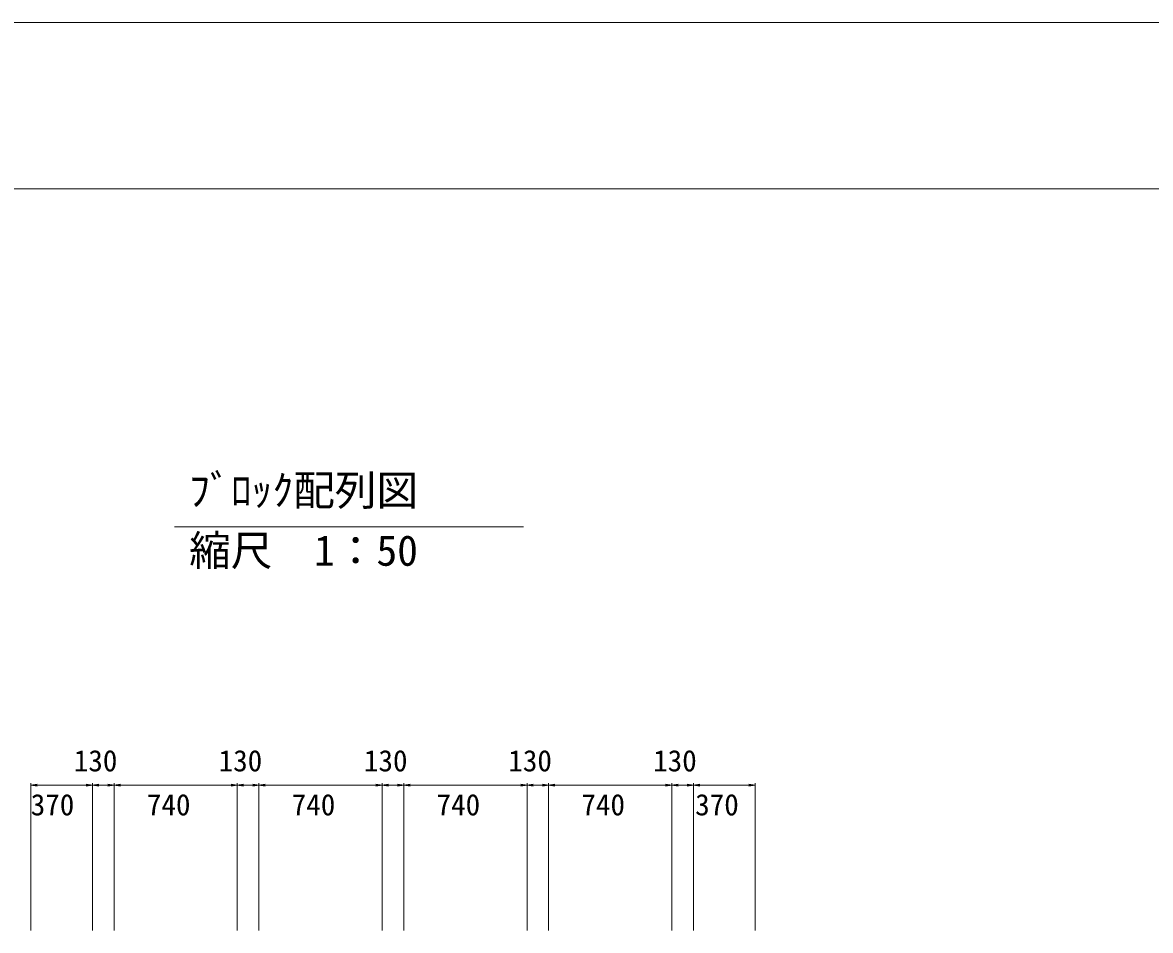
# Model space of a CAD drawing. Units: millimetres on the paper. Extents: x -11 to 830, y 0 to 594.
# Drawn here: x 535 to 670.5, y 484.6 to 593.7 of the extents above; entities that cross this region are included whole.
import ezdxf
from ezdxf.enums import TextEntityAlignment as Align

# ---------------------------------------------------------------- set-up
doc = ezdxf.new("R2010")
doc.units = ezdxf.units.MM
for name, color, linetype, lineweight in [('0_2', 7, 'Continuous', 18), ('D-STR-DIM（寸法）', 7, 'Continuous', 18), ('D-STR-HTXT（旗揚げ）', 4, 'Continuous', 18), ('D-STR-TXT（文字）', 7, 'Continuous', 18), ('D-TTL(外枠）', 2, 'Continuous', 18), ('DEFPOINTS_3', 8, 'Continuous', 18)]:
    doc.layers.add(name, color=color, linetype=linetype, lineweight=lineweight)
doc.styles.add('ＭＳ ゴシック', font='')
doc.styles.get('ＭＳ ゴシック').set_extended_font_data('MS Gothic')

msp = doc.modelspace()

# ---------------------------------------------------------------- linework, layer by layer
at = {"layer": '0_2'}
for p, q in [((535.957, 502.041), (536.707, 502.166)), ((536.707, 501.916), (535.957, 502.041)), ((542.607, 502.166), (543.357, 502.041)), ((543.357, 502.041), (542.607, 501.916)), ((543.357, 502.041), (544.107, 502.166)), ((544.107, 501.916), (543.357, 502.041)), ((545.207, 502.166), (545.957, 502.041)), ((545.957, 502.041), (545.207, 501.916)), ((545.957, 502.041), (546.707, 502.166)), ((546.707, 501.916), (545.957, 502.041)), ((560.007, 502.166), (560.757, 502.041)), ((560.757, 502.041), (560.007, 501.916)), ((560.757, 502.041), (561.507, 502.166)), ((561.507, 501.916), (560.757, 502.041)), ((562.607, 502.166), (563.357, 502.041)), ((563.357, 502.041), (562.607, 501.916)), ((563.357, 502.041), (564.107, 502.166)), ((564.107, 501.916), (563.357, 502.041)), ((577.407, 502.166), (578.157, 502.041)), ((578.157, 502.041), (577.407, 501.916)), ((578.157, 502.041), (578.907, 502.166)), ((578.907, 501.916), (578.157, 502.041)), ((580.007, 502.166), (580.757, 502.041)), ((580.757, 502.041), (580.007, 501.916)), ((580.757, 502.041), (581.507, 502.166)), ((581.507, 501.916), (580.757, 502.041)), ((594.807, 502.166), (595.557, 502.041)), ((595.557, 502.041), (594.807, 501.916)), ((595.557, 502.041), (596.307, 502.166)), ((596.307, 501.916), (595.557, 502.041)), ((597.407, 502.166), (598.157, 502.041)), ((598.157, 502.041), (597.407, 501.916)), ((598.157, 502.041), (598.907, 502.166)), ((598.907, 501.916), (598.157, 502.041)), ((612.207, 502.166), (612.957, 502.041)), ((612.957, 502.041), (612.207, 501.916)), ((612.957, 502.041), (613.707, 502.166)), ((613.707, 501.916), (612.957, 502.041)), ((614.807, 502.166), (615.557, 502.041)), ((615.557, 502.041), (614.807, 501.916)), ((615.557, 502.041), (616.307, 502.166)), ((616.307, 501.916), (615.557, 502.041)), ((622.207, 502.166), (622.957, 502.041)), ((622.957, 502.041), (622.207, 501.916))]:
    msp.add_line(p, q, dxfattribs=at)
at = {"layer": '0_2', "color": 9}
for p, q in [((535.957, 502.041), (536.057, 502.041)), ((543.357, 502.041), (543.257, 502.041)), ((543.357, 502.041), (543.457, 502.041)), ((545.957, 502.041), (545.857, 502.041)), ((545.957, 502.041), (546.057, 502.041)), ((560.757, 502.041), (560.657, 502.041)), ((560.757, 502.041), (560.857, 502.041)), ((563.357, 502.041), (563.257, 502.041)), ((563.357, 502.041), (563.457, 502.041)), ((578.157, 502.041), (578.057, 502.041)), ((578.157, 502.041), (578.257, 502.041)), ((580.757, 502.041), (580.657, 502.041)), ((580.757, 502.041), (580.857, 502.041)), ((595.557, 502.041), (595.457, 502.041)), ((595.557, 502.041), (595.657, 502.041)), ((598.157, 502.041), (598.057, 502.041)), ((598.157, 502.041), (598.257, 502.041)), ((612.957, 502.041), (612.857, 502.041)), ((612.957, 502.041), (613.057, 502.041)), ((615.557, 502.041), (615.457, 502.041)), ((615.557, 502.041), (615.657, 502.041)), ((622.957, 502.041), (622.857, 502.041))]:
    msp.add_line(p, q, dxfattribs=at)
at = {"layer": 'D-STR-DIM（寸法）'}
for p, q in [((535.957, 484.588), (535.957, 502.291)), ((543.257, 502.041), (536.057, 502.041)), ((543.357, 484.588), (543.357, 502.291)), ((543.357, 484.588), (543.357, 502.291)), ((545.857, 502.041), (543.457, 502.041)), ((545.957, 484.588), (545.957, 502.291)), ((545.957, 484.588), (545.957, 502.291)), ((546.057, 502.041), (560.657, 502.041)), ((560.757, 484.588), (560.757, 502.291)), ((560.757, 484.588), (560.757, 502.291)), ((560.857, 502.041), (563.257, 502.041)), ((563.357, 484.588), (563.357, 502.291)), ((563.357, 484.588), (563.357, 502.291)), ((563.457, 502.041), (578.057, 502.041)), ((578.157, 484.588), (578.157, 502.291)), ((578.157, 484.588), (578.157, 502.291)), ((578.257, 502.041), (580.657, 502.041)), ((580.757, 484.588), (580.757, 502.291)), ((580.757, 484.588), (580.757, 502.291)), ((580.857, 502.041), (595.457, 502.041)), ((595.557, 484.588), (595.557, 502.291)), ((595.557, 484.588), (595.557, 502.291)), ((595.657, 502.041), (598.057, 502.041)), ((598.157, 484.588), (598.157, 502.291)), ((598.157, 484.588), (598.157, 502.291)), ((598.257, 502.041), (612.857, 502.041)), ((612.957, 484.588), (612.957, 502.291)), ((612.957, 484.588), (612.957, 502.291)), ((613.057, 502.041), (615.457, 502.041)), ((615.557, 484.588), (615.557, 502.291)), ((615.557, 484.588), (615.557, 502.291)), ((615.657, 502.041), (622.857, 502.041)), ((622.957, 484.588), (622.957, 502.291))]:
    msp.add_line(p, q, dxfattribs=at)
at = {"layer": 'D-STR-HTXT（旗揚げ）'}
msp.add_line((553.223, 533.111), (595.136, 533.111), dxfattribs=at)
at = {"layer": 'D-TTL(外枠）'}
msp.add_line((14.091, 573.7), (809.091, 573.7), dxfattribs=at)
at = {"layer": 'DEFPOINTS_3'}
msp.add_line((-10.909, 593.7), (830.091, 593.7), dxfattribs=at)

# ---------------------------------------------------------------- texts
at = {"layer": 'D-STR-DIM（寸法）', "style": 'ＭＳ ゴシック'}
for s, p in [('130', (541.112, 502.934)), ('130', (558.512, 502.934)), ('130', (575.965, 502.934)), ('130', (593.312, 502.934)), ('130', (610.712, 502.934)), ('370', (535.936, 497.647)), ('740', (549.892, 497.647)), ('740', (567.292, 497.647)), ('740', (584.692, 497.647)), ('740', (602.092, 497.647)), ('370', (615.762, 497.647))]:
    msp.add_text(s, height=2.566, dxfattribs=at).set_placement(p, align=Align.BOTTOM_LEFT)
at = {"layer": 'D-STR-TXT（文字）', "style": 'ＭＳ ゴシック'}
for s, p in [('ﾌﾞﾛｯｸ配列図', (554.973, 534.559)), ('縮尺\u30001：50', (554.973, 527.315))]:
    msp.add_text(s, height=3.666, dxfattribs=at).set_placement(p, align=Align.BOTTOM_LEFT)

doc.saveas('drawing.dxf')
